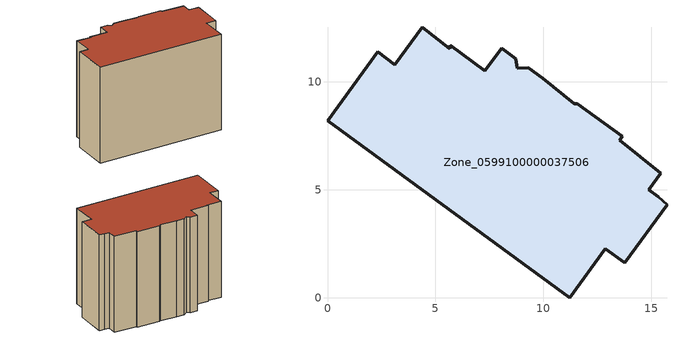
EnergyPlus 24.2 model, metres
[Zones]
Zone_0599100000037506
 floor ground (C_G): 9.3,10.66 9.98,10.17 11.43,8.99 11.58,8.99 13.66,7.48 13.54,7.31 15.46,5.78 14.89,5 15.33,4.68 15.74,4.31 13.77,1.61 12.88,2.26 11.23,0 0,8.2 2.34,11.4 3.12,10.8 4.39,12.54 5.68,11.54 5.69,11.7 7.3,10.52 8.07,11.56 8.73,11.08 8.8,10.64 z0
 wall outside (C_F): 2.34,11.4 0,8.2 11.23,0 12.88,2.26 13.77,1.61 15.74,4.31 15.33,4.68 14.89,5 15.46,5.78 13.54,7.31 13.66,7.48 11.58,8.99 11.43,8.99 9.98,10.17 9.3,10.66 8.8,10.64 8.73,11.08 8.07,11.56 7.3,10.52 5.69,11.7 5.68,11.54 4.39,12.54 3.12,10.8 2.34,11.4 z0:10.59
 roof outside (C_R): 9.98,10.17 9.3,10.66 8.8,10.64 8.73,11.08 8.07,11.56 7.3,10.52 5.69,11.7 5.68,11.54 4.39,12.54 3.12,10.8 2.34,11.4 0,8.2 11.23,0 12.88,2.26 13.77,1.61 15.74,4.31 15.33,4.68 14.89,5 15.46,5.78 13.54,7.31 13.66,7.48 11.58,8.99 11.43,8.99 z10.59
[BUILDING]
Pand.0599100000037506: North Axis=0; Terrain=City; Loads Convergence Tolerance Value=0.04; Temperature Convergence Tolerance Value=0.4; Solar Distribution=FullExterior; Maximum Number of Warmup Days=25; Minimum Number of Warmup Days=1
[Site:Location]
Rotterdam.The.Hague.AP_ZH_NLD Design_Conditions: Latitude=51.96; Longitude=4.45; Time Zone=1; Elevation=-4.5
[SITE:GROUNDTEMPERATURE:BUILDINGSURFACE]
18, 18, 18, 18, 18, 18, 18, 18, 18, 18, 18, 18
[MATERIAL] Thermal Absorptance=0.9; Solar Absorptance=0.7; Visible Absorptance=0.7
Name | Roughness | Thickness | Conductivity | Density | Specific Heat
G.TC.1946 | MediumSmooth | 0.15 | 1 | 540 | 1210
F.TC.1946 | Rough | 0.3 | 0.857143 | 1920 | 840
R.TC.1946 | MediumRough | 0.2 | 0.909091 | 1500 | 1000
[CONSTRUCTION]
C_G: G.TC.1946
C_F: F.TC.1946
C_R: R.TC.1946
[ZONE]
Zone_0599100000037506: Type=1; Multiplier=1; Ceiling Height=Autocalculate; Volume=Autocalculate; Floor Area=autocalculate; Part of Total Floor Area=Yes
[ZONEINFILTRATION:DESIGNFLOWRATE]
Infil_Zone_0599100000037506: Zone or ZoneList or Space or SpaceList=Zone_0599100000037506; Schedule=AlwaysOn; Design Flow Rate Calculation Method=Flow/Area; Flow Rate per Floor Area=0.003; Constant Term Coefficient=1; Temperature Term Coefficient=0; Velocity Term Coefficient=0; Velocity Squared Term Coefficient=0
[HVACTEMPLATE:ZONE:IDEALLOADSAIRSYSTEM]
Zone_0599100000037506: Maximum Heating Supply Air Temperature=50; Minimum Cooling Supply Air Temperature=13; Maximum Heating Supply Air Humidity Ratio=0.0156; Minimum Cooling Supply Air Humidity Ratio=0.0077; Heating Limit=NoLimit; Cooling Limit=NoLimit; Dehumidification Control Type=ConstantSensibleHeatRatio; Cooling Sensible Heat Ratio=0.7; Dehumidification Setpoint=60; Humidification Control Type=None; Humidification Setpoint=30; Outdoor Air Method=None; Outdoor Air Flow Rate per Person=0.00944; Outdoor Air Flow Rate per Zone Floor Area=0; Outdoor Air Flow Rate per Zone=0; Demand Controlled Ventilation Type=None; Outdoor Air Economizer Type=NoEconomizer; Heat Recovery Type=None; Sensible Heat Recovery Effectiveness=0.7; Latent Heat Recovery Effectiveness=0.65
[ZONECONTROL:THERMOSTAT]
ThermostatControl_Zone_0599100000037506: Zone or ZoneList=Zone_0599100000037506; Control Type Schedule=DualSetpointControlType; Control 1=Thermostat_Zone_0599100000037506; Temperature Difference Between Cutout And Setpoint=0
[THERMOSTATSETPOINT:DUALSETPOINT]
Thermostat_Zone_0599100000037506: Heating Setpoint Temperature Schedule=HeatingSetpoint_Zone_0599100000037506; Cooling Setpoint Temperature Schedule=CoolingSetpoint_Zone_0599100000037506
[SCHEDULE:COMPACT]
HeatingSetpoint_Zone_0599100000037506: Through: 12/31, For: AllDays, Until: 24:00, 21
CoolingSetpoint_Zone_0599100000037506: Through: 12/31, For: AllDays, Until: 24:00, 24
DualSetpointControlType: Through: 12/31, For: AllDays, Until: 24:00, 4
AlwaysOn: Through: 12/31, For: AllDays, Until: 24:00, 1
